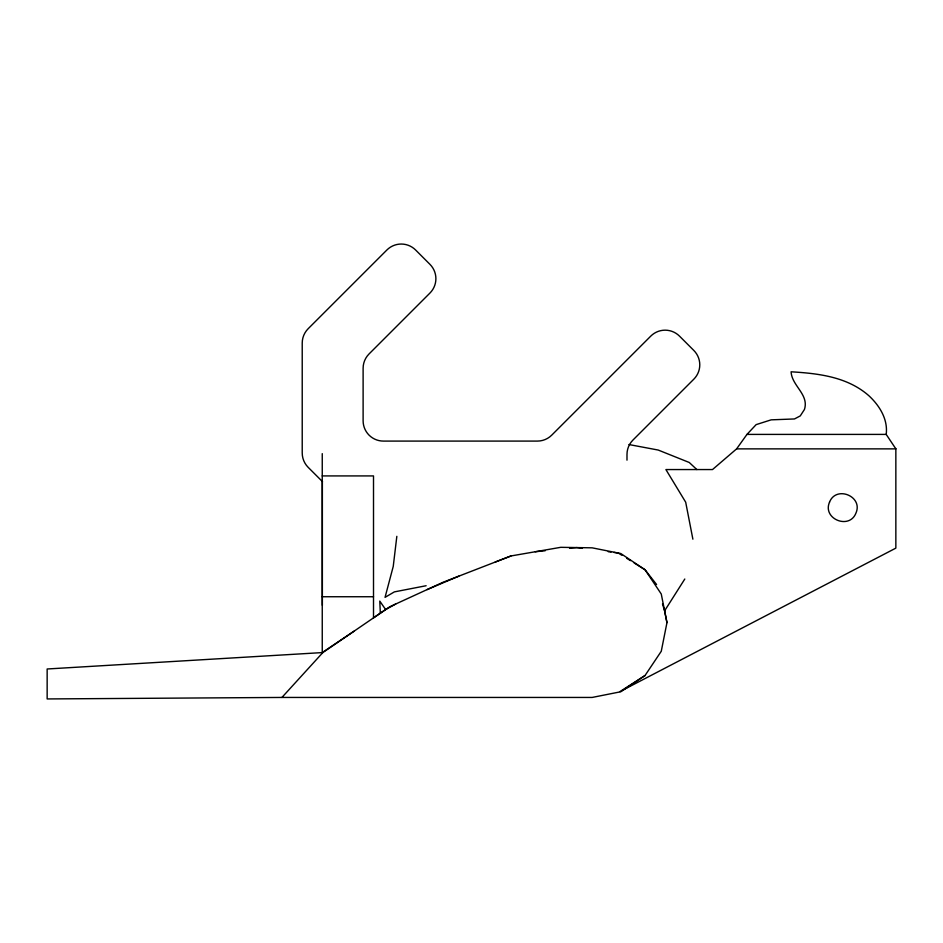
<?xml version="1.0" encoding="UTF-8"?>
<svg xmlns="http://www.w3.org/2000/svg" width="943" height="943" viewBox="0 0 943 943"><rect width="100%" height="100%" fill="white"/><g stroke="black" fill="none" stroke-linecap="round" stroke-linejoin="round"><path stroke-width="1.41" d="M396.838 536.331L393.243 566.401L385.05 597.355L394.374 591.886L426.13 585.733M634.085 562.912L645.036 569.761L661.267 594.019L666.96 622.639L661.267 651.271L645.036 675.518L620.789 691.749L592.157 697.443L281.933 697.443L47.15 698.94L47.15 668.988L322.848 652.556L389.742 606.762L443.021 582.279L510.976 555.957L560.767 547.317L592.157 547.836L620.789 553.541L645.036 569.761L656.576 584.519M666.96 622.639L664.603 610.84L684.795 579.026M736.613 448.868L746.962 434.405L756.145 424.621L771.162 419.847L794.489 418.951L800.277 415.898L804.45 409.462C809.247 394.433 791.825 385.946 791.094 371.801C818.63 373.452 847.568 376.835 869.069 395.907C879.666 405.844 888.07 419.329 886.208 434.405L895.85 448.868L736.613 448.868L712.507 469.555L665.899 469.555L685.691 502.206L692.881 539.184M281.933 697.443L322.848 652.556M395.695 604.027L385.652 609.579L373.511 617.865L373.511 475.92L322.247 475.92M354.038 631.209L322.247 652.556L322.247 453.642M645.036 675.518L619.952 691.596L895.85 548.131L895.85 448.526M427.049 589.611L458.781 576.173M495.205 562.052L510.976 555.957M535.164 551.749L545.195 550.747M569.548 548.296L576.715 547.577L582.444 548.331M746.962 434.405L886.208 434.405M322.247 596.742L373.511 596.742M608.223 551.702L611.088 552.079M613.952 552.457L618.254 553.022L621.909 555.297M628.91 444.542L658.214 450.047L689.25 462.483L696.853 469.555M626.777 558.35L630.431 560.625M322.518 481.684L308.161 467.327A20.298 20.298 0 0 1 302.22 452.97L302.22 343.075A20.298 20.298 0 0 1 308.161 328.718L386.889 249.989A20.298 20.298 0 0 1 415.604 249.989L429.949 264.346A20.298 20.298 0 0 1 429.949 293.049L369.055 353.943A20.298 20.298 0 0 0 363.114 368.3L363.114 420.79A20.298 20.298 0 0 0 383.412 441.088L537.392 441.088A20.298 20.298 0 0 0 551.749 435.136L650.776 336.109A20.298 20.298 0 0 1 679.479 336.109L693.836 350.466A20.298 20.298 0 0 1 693.836 379.169L632.942 440.063A20.298 20.298 0 0 0 626.989 454.42L626.989 460.16M385.652 609.579L379.781 601.092L380.324 613.209M662.493 603.921L664.603 610.84M322.365 481.567L322.365 605.335M829.534 502.159C822.155 518.85 849.384 530.084 855.949 513.086C863.364 496.383 836.123 485.162 829.534 502.159"/></g></svg>
